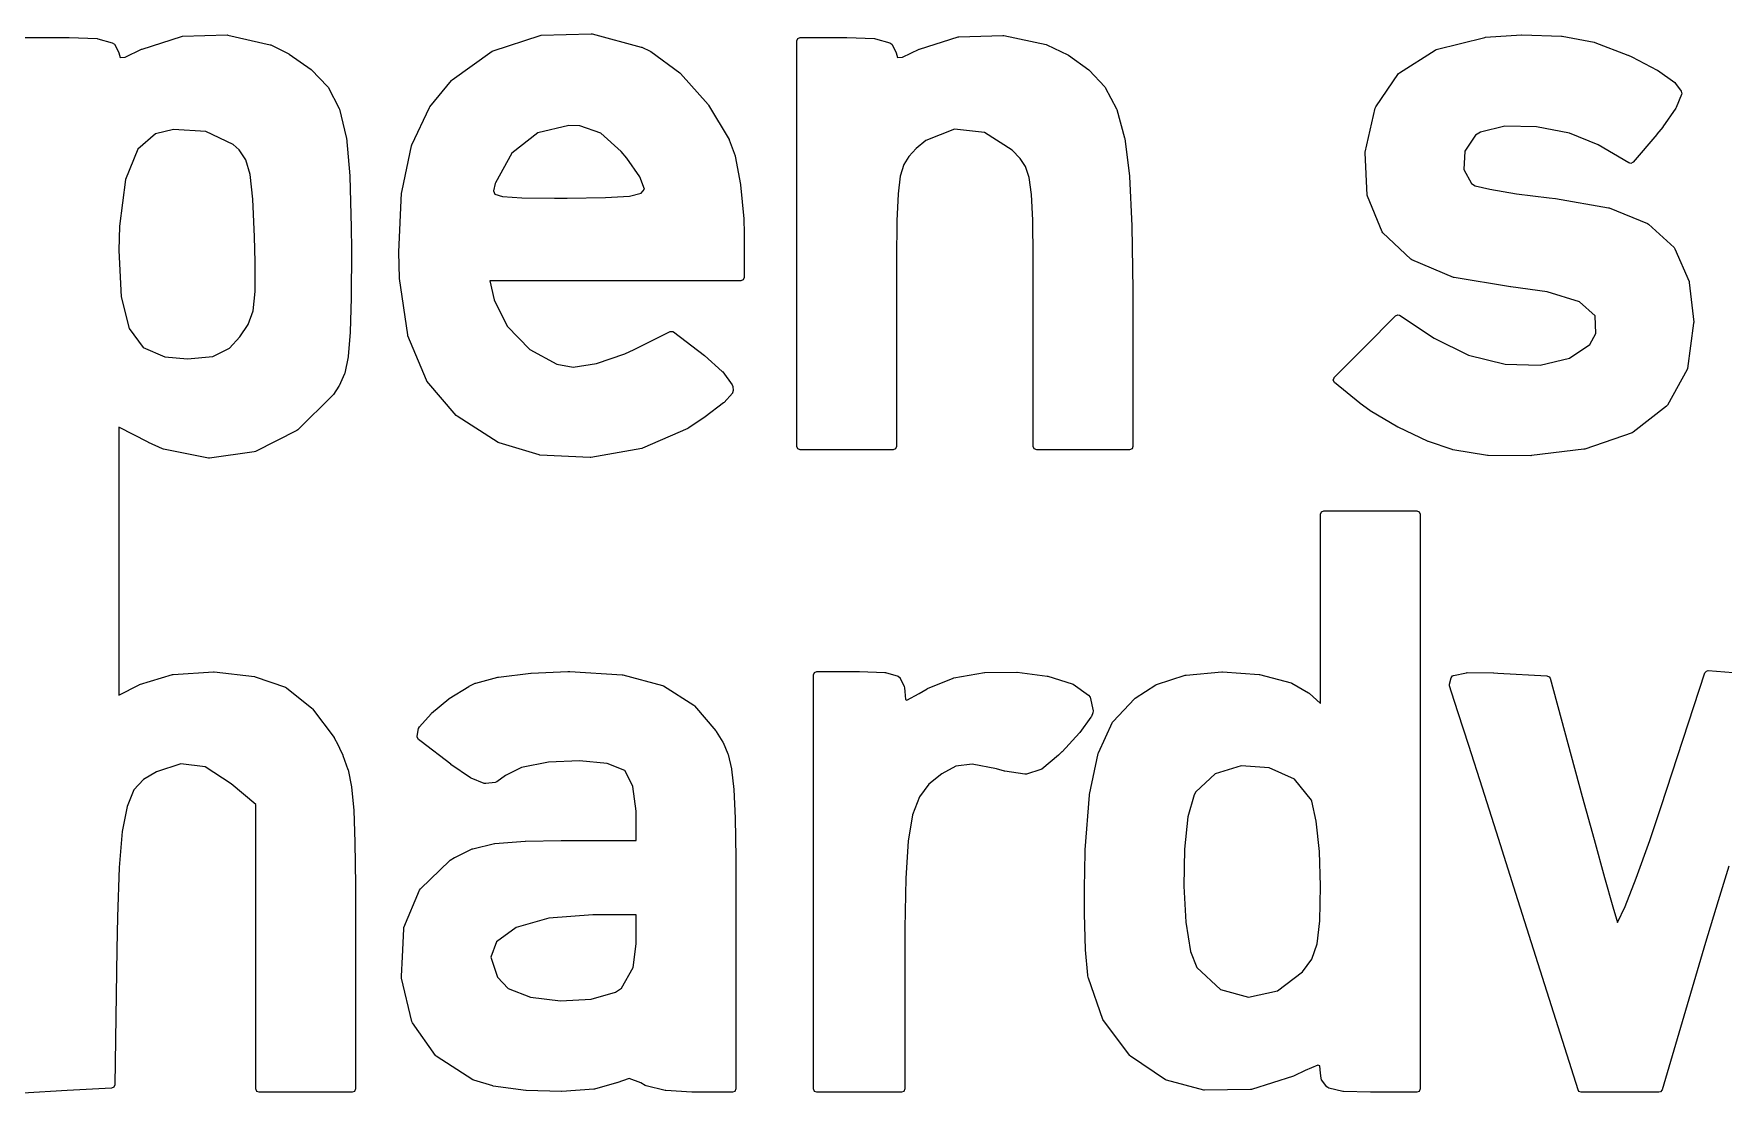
# Model space of a CAD drawing. Header units: inches. Extents: x 1.99 to 4.41, y -4.34 to -2.1.
# Drawn here: x 3.9988 to 4.0978, y -3.0435 to -2.9814 of the extents above; entities that cross this region are included whole.
import ezdxf

# ---------------------------------------------------------------- set-up
doc = ezdxf.new("R2010")
doc.units = ezdxf.units.IN
doc.header["$MEASUREMENT"] = 0
doc.layers.add('BLACK', color=250, linetype='CONTINUOUS')

msp = doc.modelspace()

# ---------------------------------------------------------------- linework, layer by layer
at = {"layer": 'BLACK', "linetype": 'CONTINUOUS'}
for p, q in [((3.998191, -2.981638), (4.000914, -2.981638)), ((4.000914, -2.981638), (4.000922, -2.981639)), ((4.000922, -2.981639), (4.002557, -2.981703)), ((4.002557, -2.981703), (4.002601, -2.98171)), ((4.002601, -2.98171), (4.003444, -2.981939)), ((4.003444, -2.981939), (4.003563, -2.982032)), ((4.003563, -2.982032), (4.003565, -2.982035)), ((4.003565, -2.982035), (4.00381, -2.982483)), ((4.005186, -2.98231), (4.007505, -2.981573)), ((4.007505, -2.981573), (4.007558, -2.981563)), ((4.007558, -2.981563), (4.010167, -2.981486)), ((4.010167, -2.981486), (4.010217, -2.981491)), ((4.010217, -2.981491), (4.012691, -2.982059)), ((4.012691, -2.982059), (4.012734, -2.982075)), ((4.012734, -2.982075), (4.013778, -2.982591)), ((4.025757, -2.982409), (4.028515, -2.98151)), ((4.028515, -2.98151), (4.028571, -2.9815)), ((4.028571, -2.9815), (4.031504, -2.981419)), ((4.031504, -2.981419), (4.03156, -2.981426)), ((4.03156, -2.981426), (4.034433, -2.982196)), ((4.043539, -2.981835), (4.043597, -2.981696)), ((4.043539, -3.005598), (4.043539, -2.981835)), ((4.043597, -2.981696), (4.043736, -2.981638)), ((4.043736, -2.981638), (4.046459, -2.981638)), ((4.046459, -2.981638), (4.046466, -2.981639)), ((4.046466, -2.981639), (4.048101, -2.981703)), ((4.048101, -2.981703), (4.048145, -2.98171)), ((4.048145, -2.98171), (4.048988, -2.981939)), ((4.048988, -2.981939), (4.049108, -2.982032)), ((4.049108, -2.982032), (4.04911, -2.982035)), ((4.04911, -2.982035), (4.049354, -2.982483)), ((4.050731, -2.98231), (4.052988, -2.981601)), ((4.052988, -2.981601), (4.053041, -2.981592)), ((4.053041, -2.981592), (4.055622, -2.981513)), ((4.055622, -2.981513), (4.05567, -2.981517)), ((4.05567, -2.981517), (4.058151, -2.982052)), ((4.058151, -2.982052), (4.058195, -2.982067)), ((4.058195, -2.982067), (4.059427, -2.982655)), ((4.080996, -2.982345), (4.083855, -2.981628)), ((4.083855, -2.981628), (4.08389, -2.981623)), ((4.08389, -2.981623), (4.086008, -2.981482)), ((4.086008, -2.981482), (4.086027, -2.981482)), ((4.086027, -2.981482), (4.088353, -2.981553)), ((4.088353, -2.981553), (4.088384, -2.981557)), ((4.088384, -2.981557), (4.090259, -2.981912)), ((4.090259, -2.981912), (4.090292, -2.981922)), ((4.090292, -2.981922), (4.092237, -2.982665)), ((4.00381, -2.982483), (4.003825, -2.982542)), ((4.003825, -2.982542), (4.003827, -2.982541)), ((4.003827, -2.982541), (4.003899, -2.982816)), ((4.003899, -2.982816), (4.004196, -2.982787)), ((4.004196, -2.982787), (4.00516, -2.98232)), ((4.00516, -2.98232), (4.005186, -2.98231)), ((4.013778, -2.982591), (4.013804, -2.982606)), ((4.013804, -2.982606), (4.015091, -2.983504)), ((4.023357, -2.984117), (4.025704, -2.982436)), ((4.025704, -2.982436), (4.025757, -2.982409)), ((4.034433, -2.982196), (4.034466, -2.982208)), ((4.034466, -2.982208), (4.034959, -2.982441)), ((4.034959, -2.982441), (4.034992, -2.98246)), ((4.034992, -2.98246), (4.036699, -2.983711)), ((4.049354, -2.982483), (4.049369, -2.982542)), ((4.049369, -2.982542), (4.049372, -2.982541)), ((4.049372, -2.982541), (4.049443, -2.982816)), ((4.049443, -2.982816), (4.049741, -2.982787)), ((4.049741, -2.982787), (4.050705, -2.98232)), ((4.050705, -2.98232), (4.050731, -2.98231)), ((4.059427, -2.982655), (4.059456, -2.982672)), ((4.059456, -2.982672), (4.060649, -2.983522)), ((4.078849, -2.983698), (4.080938, -2.98237)), ((4.080938, -2.98237), (4.080996, -2.982345)), ((4.092237, -2.982665), (4.092248, -2.98267)), ((4.092248, -2.98267), (4.092456, -2.982765)), ((4.092456, -2.982765), (4.092466, -2.98277)), ((4.092466, -2.98277), (4.093941, -2.983545)), ((4.015091, -2.983504), (4.01512, -2.983529)), ((4.01512, -2.983529), (4.016059, -2.984509)), ((4.036699, -2.983711), (4.03673, -2.983739)), ((4.03673, -2.983739), (4.038345, -2.985564)), ((4.060649, -2.983522), (4.060679, -2.983549)), ((4.060679, -2.983549), (4.061588, -2.984527)), ((4.077462, -2.985702), (4.078792, -2.983753)), ((4.078792, -2.983753), (4.078849, -2.983698)), ((4.093941, -2.983545), (4.093963, -2.983559)), ((4.093963, -2.983559), (4.094984, -2.984279)), ((4.016059, -2.984509), (4.016091, -2.984554)), ((4.016091, -2.984554), (4.016733, -2.985785)), ((4.022051, -2.985703), (4.02332, -2.984152)), ((4.02332, -2.984152), (4.023357, -2.984117)), ((4.061588, -2.984527), (4.061618, -2.984569)), ((4.061618, -2.984569), (4.06228, -2.985817)), ((4.094984, -2.984279), (4.095031, -2.984326)), ((4.095031, -2.984326), (4.095361, -2.984787)), ((4.095383, -2.984978), (4.095068, -2.985731)), ((4.095361, -2.984787), (4.095395, -2.984934)), ((4.095395, -2.984934), (4.095383, -2.984978)), ((4.016733, -2.985785), (4.01675, -2.98583)), ((4.01675, -2.98583), (4.01715, -2.98748)), ((4.020988, -2.987928), (4.022025, -2.985743)), ((4.022025, -2.985743), (4.022051, -2.985703)), ((4.038345, -2.985564), (4.038366, -2.985593)), ((4.038366, -2.985593), (4.039572, -2.987603)), ((4.06228, -2.985817), (4.062296, -2.985857)), ((4.062296, -2.985857), (4.062749, -2.987516)), ((4.076849, -2.988347), (4.077433, -2.985769)), ((4.077433, -2.985769), (4.077462, -2.985702)), ((4.095049, -2.985766), (4.094285, -2.986877)), ((4.095068, -2.985731), (4.095049, -2.985766)), ((4.007031, -2.987022), (4.005979, -2.987274)), ((4.008928, -2.987144), (4.007031, -2.987022)), ((4.03019, -2.986786), (4.028374, -2.987228)), ((4.030831, -2.986819), (4.03019, -2.986786)), ((4.03206, -2.987237), (4.030831, -2.986819)), ((4.052789, -2.987002), (4.051109, -2.98766)), ((4.054537, -2.987193), (4.052789, -2.987002)), ((4.085015, -2.986837), (4.0836, -2.987179)), ((4.086872, -2.986861), (4.085015, -2.986837)), ((4.088815, -2.987232), (4.086872, -2.986861)), ((4.094275, -2.98689), (4.093936, -2.987305)), ((4.094285, -2.986877), (4.094275, -2.98689)), ((4.005979, -2.987274), (4.004936, -2.988168)), ((4.010526, -2.987897), (4.008928, -2.987144)), ((4.010884, -2.98822), (4.010526, -2.987897)), ((4.01715, -2.98748), (4.017155, -2.987508)), ((4.017155, -2.987508), (4.017366, -2.989747)), ((4.020418, -2.990601), (4.020973, -2.987972)), ((4.020973, -2.987972), (4.020988, -2.987928)), ((4.028374, -2.987228), (4.026857, -2.98841)), ((4.033261, -2.988317), (4.03206, -2.987237)), ((4.039572, -2.987603), (4.039587, -2.987636)), ((4.039587, -2.987636), (4.03993, -2.98856)), ((4.051109, -2.98766), (4.050532, -2.988144)), ((4.056166, -2.988244), (4.054537, -2.987193)), ((4.062749, -2.987516), (4.062754, -2.987543)), ((4.062754, -2.987543), (4.063034, -2.989753)), ((4.08331, -2.987362), (4.08269, -2.9883)), ((4.0836, -2.987179), (4.08331, -2.987362)), ((4.090498, -2.987927), (4.088815, -2.987232)), ((4.092287, -2.988982), (4.090498, -2.987927)), ((4.093933, -2.987308), (4.092536, -2.988941)), ((4.093936, -2.987305), (4.093933, -2.987308)), ((4.004936, -2.988168), (4.004223, -2.98996)), ((4.011273, -2.988794), (4.010884, -2.98822)), ((4.01152, -2.989669), (4.011273, -2.988794)), ((4.026857, -2.98841), (4.025884, -2.990147)), ((4.03358, -2.988694), (4.033261, -2.988317)), ((4.034339, -2.989794), (4.03358, -2.988694)), ((4.03993, -2.98856), (4.039939, -2.988592)), ((4.039939, -2.988592), (4.040252, -2.990243)), ((4.050105, -2.988602), (4.049807, -2.98908)), ((4.050532, -2.988144), (4.050105, -2.988602)), ((4.056621, -2.988721), (4.056166, -2.988244)), ((4.056943, -2.989198), (4.056621, -2.988721)), ((4.076845, -2.9884), (4.076849, -2.988347)), ((4.076963, -2.990868), (4.076845, -2.9884)), ((4.08269, -2.9883), (4.082616, -2.989363)), ((4.092402, -2.989009), (4.092287, -2.988982)), ((4.092536, -2.988941), (4.092402, -2.989009)), ((4.004223, -2.98996), (4.003869, -2.992678)), ((4.011672, -2.991101), (4.01152, -2.989669)), ((4.017366, -2.989747), (4.017367, -2.989761)), ((4.017367, -2.989761), (4.017443, -2.992758)), ((4.034623, -2.990529), (4.034339, -2.989794)), ((4.049604, -2.98975), (4.049475, -2.990796)), ((4.049807, -2.98908), (4.049604, -2.98975)), ((4.057161, -2.989837), (4.056943, -2.989198)), ((4.057298, -2.990825), (4.057161, -2.989837)), ((4.063034, -2.989753), (4.063036, -2.989768)), ((4.063036, -2.989768), (4.063181, -2.992672)), ((4.082616, -2.989363), (4.083065, -2.990181)), ((4.02022, -2.9942), (4.020393, -2.990733)), ((4.020393, -2.990733), (4.020397, -2.990702)), ((4.020397, -2.990702), (4.020418, -2.990601)), ((4.020418, -2.990601), (4.020418, -2.990601)), ((4.025874, -2.990178), (4.025774, -2.990624)), ((4.025774, -2.990624), (4.02585, -2.990807)), ((4.02585, -2.990807), (4.026302, -2.990951)), ((4.025884, -2.990147), (4.025874, -2.990178)), ((4.026302, -2.990951), (4.02743, -2.991026)), ((4.030086, -2.991044), (4.032336, -2.991017)), ((4.032336, -2.991017), (4.033743, -2.990921)), ((4.033743, -2.990921), (4.034435, -2.990747)), ((4.034435, -2.990747), (4.034623, -2.990529)), ((4.040252, -2.990243), (4.040255, -2.990261)), ((4.040255, -2.990261), (4.040441, -2.992256)), ((4.049475, -2.990796), (4.049407, -2.992373)), ((4.05737, -2.992326), (4.057298, -2.990825)), ((4.076977, -2.990934), (4.076963, -2.990868)), ((4.07783, -2.993016), (4.076977, -2.990934)), ((4.083065, -2.990181), (4.083292, -2.990316)), ((4.083292, -2.990316), (4.084147, -2.990528)), ((4.084147, -2.990528), (4.085703, -2.990785)), ((4.085703, -2.990785), (4.087626, -2.991032)), ((4.011776, -2.99331), (4.011672, -2.991101)), ((4.02743, -2.991026), (4.029349, -2.991044)), ((4.029349, -2.991044), (4.029349, -2.991044)), ((4.029349, -2.991044), (4.030086, -2.991044)), ((4.087626, -2.991032), (4.087983, -2.991071)), ((4.087983, -2.991071), (4.087995, -2.991073)), ((4.087995, -2.991073), (4.091096, -2.991609)), ((4.091096, -2.991609), (4.091137, -2.991621)), ((4.091137, -2.991621), (4.093386, -2.992532)), ((4.003869, -2.992678), (4.003834, -2.994117)), ((4.017443, -2.992758), (4.017443, -2.992762)), ((4.017443, -2.992762), (4.017448, -2.994051)), ((4.040441, -2.992256), (4.040442, -2.992269)), ((4.040442, -2.992269), (4.040465, -2.993092)), ((4.049407, -2.992373), (4.049382, -2.994643)), ((4.057397, -2.994498), (4.05737, -2.992326)), ((4.063181, -2.992672), (4.063181, -2.992679)), ((4.063181, -2.992679), (4.063228, -2.996417)), ((4.093386, -2.992532), (4.093446, -2.992569)), ((4.093446, -2.992569), (4.094937, -2.99394)), ((4.011821, -2.994776), (4.011776, -2.99331)), ((4.040465, -2.993092), (4.040465, -2.993097)), ((4.040465, -2.993097), (4.040467, -2.995696)), ((4.077877, -2.993084), (4.07783, -2.993016)), ((4.079512, -2.994623), (4.077877, -2.993084)), ((4.094937, -2.99394), (4.094985, -2.994006)), ((4.003834, -2.994117), (4.003971, -2.996832)), ((4.011816, -2.996518), (4.011821, -2.994776)), ((4.017448, -2.994053), (4.017435, -2.996877)), ((4.017448, -2.994051), (4.017448, -2.994053)), ((4.02022, -2.994216), (4.02022, -2.9942)), ((4.020263, -2.995729), (4.02022, -2.994216)), ((4.049382, -2.994643), (4.049378, -2.997407)), ((4.0574, -2.997497), (4.057397, -2.994498)), ((4.079571, -2.994662), (4.079512, -2.994623)), ((4.082021, -2.995688), (4.079571, -2.994662)), ((4.094985, -2.994006), (4.095814, -2.99592)), ((4.020265, -2.995752), (4.020263, -2.995729)), ((4.020753, -2.999059), (4.020265, -2.995752)), ((4.040271, -2.995893), (4.02556, -2.995893)), ((4.02556, -2.995893), (4.025817, -2.996992)), ((4.04041, -2.995836), (4.040271, -2.995893)), ((4.040467, -2.995696), (4.04041, -2.995836)), ((4.082065, -2.995701), (4.082021, -2.995688)), ((4.085363, -2.996245), (4.082065, -2.995701)), ((4.095814, -2.99592), (4.095829, -2.995977)), ((4.003971, -2.996832), (4.004425, -2.998677)), ((4.011686, -2.997655), (4.011816, -2.996518)), ((4.017435, -2.996881), (4.017381, -2.9989)), ((4.017435, -2.996877), (4.017435, -2.996881)), ((4.063228, -2.996417), (4.063228, -2.996419)), ((4.063228, -2.996419), (4.063229, -2.99681)), ((4.063229, -2.99681), (4.063229, -2.99681)), ((4.063229, -2.99681), (4.06324, -3.005597)), ((4.085369, -2.996246), (4.085363, -2.996245)), ((4.087495, -2.996529), (4.085369, -2.996246)), ((4.089395, -2.997128), (4.087495, -2.996529)), ((4.095829, -2.995977), (4.096087, -2.998314)), ((4.0114, -2.998447), (4.011686, -2.997655)), ((4.025817, -2.996992), (4.026576, -2.998553)), ((4.049378, -2.997407), (4.049378, -3.005598)), ((4.0574, -3.005598), (4.0574, -2.997497)), ((4.076823, -2.999745), (4.078614, -2.997933)), ((4.078614, -2.997933), (4.078753, -2.997875)), ((4.078753, -2.997875), (4.078862, -2.997907)), ((4.078862, -2.997907), (4.080889, -2.999248)), ((4.090311, -2.99794), (4.089395, -2.997128)), ((4.090365, -2.998969), (4.090311, -2.99794)), ((4.004425, -2.998677), (4.005244, -2.999786)), ((4.010916, -2.999165), (4.0114, -2.998447)), ((4.01738, -2.998911), (4.017263, -3.000308)), ((4.017381, -2.9989), (4.01738, -2.998911)), ((4.026576, -2.998553), (4.027902, -2.999901)), ((4.034017, -2.999911), (4.036123, -2.99886)), ((4.036123, -2.99886), (4.036273, -2.998849)), ((4.036273, -2.998849), (4.03633, -2.998879)), ((4.03633, -2.998879), (4.03813, -3.000252)), ((4.096086, -2.998362), (4.09573, -3.001018)), ((4.096087, -2.998314), (4.096086, -2.998362)), ((4.005244, -2.999786), (4.006523, -3.000337)), ((4.009341, -3.00032), (4.010305, -2.999826)), ((4.010305, -2.999826), (4.010916, -2.999165)), ((4.020766, -2.999105), (4.020753, -2.999059)), ((4.021841, -3.001713), (4.020766, -2.999105)), ((4.027902, -2.999901), (4.029476, -3.000768)), ((4.03346, -3.000166), (4.034017, -2.999911)), ((4.075032, -3.001558), (4.076823, -2.999745)), ((4.080889, -2.999248), (4.0829, -3.000245)), ((4.088819, -3.000424), (4.090009, -2.999608)), ((4.090009, -2.999608), (4.090365, -2.998969)), ((4.006523, -3.000337), (4.007845, -3.000449)), ((4.007845, -3.000449), (4.009341, -3.00032)), ((4.01726, -3.000332), (4.017057, -3.001291)), ((4.017263, -3.000308), (4.01726, -3.000332)), ((4.029476, -3.000768), (4.030449, -3.000942)), ((4.030449, -3.000942), (4.031806, -3.000724)), ((4.031806, -3.000724), (4.03346, -3.000166)), ((4.03813, -3.000252), (4.038142, -3.000262)), ((4.038142, -3.000262), (4.03918, -3.00119)), ((4.0829, -3.000245), (4.08504, -3.000764)), ((4.08504, -3.000764), (4.087091, -3.000819)), ((4.087091, -3.000819), (4.088819, -3.000424)), ((4.017044, -3.00133), (4.016734, -3.002035)), ((4.017057, -3.001291), (4.017044, -3.00133)), ((4.021874, -3.001765), (4.021841, -3.001713)), ((4.023593, -3.003781), (4.021874, -3.001765)), ((4.03918, -3.00119), (4.039209, -3.001222)), ((4.039209, -3.001222), (4.039761, -3.001988)), ((4.074976, -3.001716), (4.075019, -3.001572)), ((4.075047, -3.001849), (4.074976, -3.001716)), ((4.075019, -3.001572), (4.075032, -3.001558)), ((4.076532, -3.003061), (4.075047, -3.001849)), ((4.095707, -3.001088), (4.094549, -3.003174)), ((4.09573, -3.001018), (4.095707, -3.001088)), ((4.016369, -3.002577), (4.014304, -3.004624)), ((4.016393, -3.002547), (4.016369, -3.002577)), ((4.016717, -3.002066), (4.016393, -3.002547)), ((4.016734, -3.002035), (4.016717, -3.002066)), ((4.039775, -3.00246), (4.039282, -3.003005)), ((4.039761, -3.001988), (4.039797, -3.002079)), ((4.039785, -3.002449), (4.039775, -3.00246)), ((4.039825, -3.002304), (4.039785, -3.002449)), ((4.039797, -3.002079), (4.039825, -3.002304)), ((4.023637, -3.003819), (4.023593, -3.003781)), ((4.026056, -3.00535), (4.023637, -3.003819)), ((4.038162, -3.003866), (4.03718, -3.004512)), ((4.038174, -3.003858), (4.038162, -3.003866)), ((4.039255, -3.003029), (4.038174, -3.003858)), ((4.039282, -3.003005), (4.039255, -3.003029)), ((4.076541, -3.003068), (4.076532, -3.003061)), ((4.077118, -3.003489), (4.076541, -3.003068)), ((4.077134, -3.003499), (4.077118, -3.003489)), ((4.078759, -3.004456), (4.077134, -3.003499)), ((4.094497, -3.003234), (4.092533, -3.004753)), ((4.094549, -3.003174), (4.094497, -3.003234)), ((4.005547, -3.005346), (4.003834, -3.004453)), ((4.003834, -3.004453), (4.003834, -3.020151)), ((4.014255, -3.00466), (4.011824, -3.005891)), ((4.014304, -3.004624), (4.014255, -3.00466)), ((4.037151, -3.004528), (4.034502, -3.005689)), ((4.03718, -3.004512), (4.037151, -3.004528)), ((4.078775, -3.004465), (4.078759, -3.004456)), ((4.080533, -3.005289), (4.078775, -3.004465)), ((4.092477, -3.004784), (4.089702, -3.00574)), ((4.092533, -3.004753), (4.092477, -3.004784)), ((4.005557, -3.005351), (4.005547, -3.005346)), ((4.006393, -3.00573), (4.005557, -3.005351)), ((4.006435, -3.005743), (4.006393, -3.00573)), ((4.009074, -3.006279), (4.006435, -3.005743)), ((4.026104, -3.005372), (4.026056, -3.00535)), ((4.028451, -3.006086), (4.026104, -3.005372)), ((4.034457, -3.005703), (4.031487, -3.006229)), ((4.034502, -3.005689), (4.034457, -3.005703)), ((4.043597, -3.005737), (4.043539, -3.005598)), ((4.043736, -3.005794), (4.043597, -3.005737)), ((4.049181, -3.005794), (4.043736, -3.005794)), ((4.049321, -3.005737), (4.049181, -3.005794)), ((4.049378, -3.005598), (4.049321, -3.005737)), ((4.057458, -3.005737), (4.0574, -3.005598)), ((4.057597, -3.005794), (4.057458, -3.005737)), ((4.063043, -3.005794), (4.057597, -3.005794)), ((4.063182, -3.005737), (4.063043, -3.005794)), ((4.06324, -3.005597), (4.063182, -3.005737)), ((4.080554, -3.005298), (4.080533, -3.005289)), ((4.081945, -3.005771), (4.080554, -3.005298)), ((4.081976, -3.005779), (4.081945, -3.005771)), ((4.084013, -3.006121), (4.081976, -3.005779)), ((4.089662, -3.00575), (4.086582, -3.006127)), ((4.089702, -3.00574), (4.089662, -3.00575)), ((4.00914, -3.006281), (4.009074, -3.006279)), ((4.011763, -3.005911), (4.00914, -3.006281)), ((4.011824, -3.005891), (4.011763, -3.005911)), ((4.028499, -3.006095), (4.028451, -3.006086)), ((4.031443, -3.006231), (4.028499, -3.006095)), ((4.031487, -3.006229), (4.031443, -3.006231)), ((4.084046, -3.006124), (4.084013, -3.006121)), ((4.086557, -3.006129), (4.084046, -3.006124)), ((4.086582, -3.006127), (4.086557, -3.006129)), ((4.074232, -3.009558), (4.07429, -3.009419)), ((4.074232, -3.020654), (4.074232, -3.009558)), ((4.07429, -3.009419), (4.074429, -3.009361)), ((4.074429, -3.009361), (4.079874, -3.009361)), ((4.079874, -3.009361), (4.080014, -3.009419)), ((4.080014, -3.009419), (4.080071, -3.009558)), ((4.080071, -3.009558), (4.080071, -3.043221)), ((4.096832, -3.018742), (4.096936, -3.018721)), ((4.096936, -3.018721), (4.098894, -3.018868)), ((4.003834, -3.020151), (4.005007, -3.019544)), ((4.005007, -3.019544), (4.00504, -3.019531)), ((4.00504, -3.019531), (4.006965, -3.018946)), ((4.006965, -3.018946), (4.007009, -3.018938)), ((4.007009, -3.018938), (4.009375, -3.018789)), ((4.009375, -3.018789), (4.00941, -3.01879)), ((4.00941, -3.01879), (4.011772, -3.019066)), ((4.011772, -3.019066), (4.011814, -3.019076)), ((4.011814, -3.019076), (4.013598, -3.019696)), ((4.013598, -3.019696), (4.013656, -3.019729)), ((4.023185, -3.020355), (4.024322, -3.01964)), ((4.024322, -3.01964), (4.024343, -3.019629)), ((4.024343, -3.019629), (4.0247, -3.01946)), ((4.0247, -3.01946), (4.024735, -3.019448)), ((4.024735, -3.019448), (4.026038, -3.019111)), ((4.026038, -3.019111), (4.026063, -3.019106)), ((4.026063, -3.019106), (4.027972, -3.018866)), ((4.027972, -3.018866), (4.027988, -3.018865)), ((4.027988, -3.018865), (4.030121, -3.018768)), ((4.030121, -3.018768), (4.03013, -3.018768)), ((4.03013, -3.018768), (4.030229, -3.018768)), ((4.030229, -3.018768), (4.030242, -3.018768)), ((4.030242, -3.018768), (4.033311, -3.018959)), ((4.033311, -3.018959), (4.03335, -3.018966)), ((4.03335, -3.018966), (4.035679, -3.019587)), ((4.035679, -3.019587), (4.035733, -3.019611)), ((4.035733, -3.019611), (4.037506, -3.020737)), ((4.044529, -3.018964), (4.044587, -3.018825)), ((4.044529, -3.043221), (4.044529, -3.018964)), ((4.044587, -3.018825), (4.044726, -3.018767)), ((4.044726, -3.018767), (4.047201, -3.018767)), ((4.047201, -3.018767), (4.047208, -3.018767)), ((4.047208, -3.018767), (4.048694, -3.01882)), ((4.048694, -3.01882), (4.048743, -3.018828)), ((4.048743, -3.018828), (4.049484, -3.01905)), ((4.049484, -3.01905), (4.049601, -3.019145)), ((4.049601, -3.019145), (4.049604, -3.019152)), ((4.049604, -3.019152), (4.049843, -3.01964)), ((4.049843, -3.01964), (4.049863, -3.019718)), ((4.049863, -3.019718), (4.049873, -3.019935)), ((4.05121, -3.019767), (4.052705, -3.019151)), ((4.052705, -3.019151), (4.052746, -3.019139)), ((4.052746, -3.019139), (4.054531, -3.018835)), ((4.054531, -3.018835), (4.054562, -3.018832)), ((4.054562, -3.018832), (4.056433, -3.018809)), ((4.056433, -3.018809), (4.056461, -3.01881)), ((4.056461, -3.01881), (4.058214, -3.019038)), ((4.058214, -3.019038), (4.058248, -3.019045)), ((4.058248, -3.019045), (4.059681, -3.019493)), ((4.059681, -3.019493), (4.059735, -3.019519)), ((4.059735, -3.019519), (4.060643, -3.020157)), ((4.063363, -3.020338), (4.06457, -3.019559)), ((4.06457, -3.019559), (4.064616, -3.019538)), ((4.064616, -3.019538), (4.066303, -3.018991)), ((4.066303, -3.018991), (4.066346, -3.018982)), ((4.066346, -3.018982), (4.068445, -3.018794)), ((4.068445, -3.018794), (4.068476, -3.018794)), ((4.068476, -3.018794), (4.070625, -3.018947)), ((4.070625, -3.018947), (4.07066, -3.018953)), ((4.07066, -3.018953), (4.072498, -3.019427)), ((4.072498, -3.019427), (4.072548, -3.019447)), ((4.072548, -3.019447), (4.07352, -3.020015)), ((4.08178, -3.019506), (4.081875, -3.019143)), ((4.081784, -3.019619), (4.08178, -3.019506)), ((4.081903, -3.019972), (4.081784, -3.019619)), ((4.081875, -3.019143), (4.081966, -3.019023)), ((4.081966, -3.019023), (4.082025, -3.019)), ((4.082025, -3.019), (4.08277, -3.018841)), ((4.08277, -3.018841), (4.082813, -3.018836)), ((4.082813, -3.018836), (4.084365, -3.018852)), ((4.084365, -3.018852), (4.084373, -3.018852)), ((4.084373, -3.018852), (4.084616, -3.018864)), ((4.084616, -3.018864), (4.084616, -3.018865)), ((4.084616, -3.018865), (4.087494, -3.019015)), ((4.087494, -3.019015), (4.08763, -3.01908)), ((4.08763, -3.01908), (4.087674, -3.01916)), ((4.087674, -3.01916), (4.089558, -3.02609)), ((4.094184, -3.026675), (4.096734, -3.018856)), ((4.096734, -3.018856), (4.096832, -3.018742)), ((4.013656, -3.019729), (4.015136, -3.020911)), ((4.022136, -3.021219), (4.023165, -3.02037)), ((4.023165, -3.02037), (4.023185, -3.020355)), ((4.049873, -3.019935), (4.049906, -3.020414)), ((4.049906, -3.020414), (4.049996, -3.020444)), ((4.049996, -3.020444), (4.050714, -3.020065)), ((4.050714, -3.020065), (4.051183, -3.01978)), ((4.051183, -3.01978), (4.05121, -3.019767)), ((4.060643, -3.020157), (4.060722, -3.020275)), ((4.060722, -3.020275), (4.060901, -3.021073)), ((4.062082, -3.021694), (4.063326, -3.020368)), ((4.063326, -3.020368), (4.063363, -3.020338)), ((4.07352, -3.020015), (4.073552, -3.020039)), ((4.073552, -3.020039), (4.074232, -3.020654)), ((4.082298, -3.021188), (4.081903, -3.019972)), ((4.081903, -3.019972), (4.081903, -3.019972)), ((4.015136, -3.020911), (4.01517, -3.020947)), ((4.01517, -3.020947), (4.016435, -3.022639)), ((4.021437, -3.022005), (4.022114, -3.02124)), ((4.022114, -3.02124), (4.022136, -3.021219)), ((4.037506, -3.020737), (4.037551, -3.020776)), ((4.037551, -3.020776), (4.038802, -3.022251)), ((4.060777, -3.021449), (4.060119, -3.022346)), ((4.0608, -3.021408), (4.060777, -3.021449)), ((4.06089, -3.021192), (4.0608, -3.021408)), ((4.060901, -3.021073), (4.06089, -3.021192)), ((4.062047, -3.021745), (4.062082, -3.021694)), ((4.082916, -3.023113), (4.082298, -3.021188)), ((4.016435, -3.022639), (4.01645, -3.022662)), ((4.01645, -3.022662), (4.016545, -3.022836)), ((4.021308, -3.022618), (4.021309, -3.022561)), ((4.021381, -3.02275), (4.021308, -3.022618)), ((4.021309, -3.022561), (4.02139, -3.022101)), ((4.02139, -3.022101), (4.021437, -3.022005)), ((4.038802, -3.022251), (4.038819, -3.022275)), ((4.038819, -3.022275), (4.039208, -3.022905)), ((4.060104, -3.022363), (4.059083, -3.023466)), ((4.060119, -3.022346), (4.060104, -3.022363)), ((4.06121, -3.023528), (4.062047, -3.021745)), ((4.016545, -3.022836), (4.016549, -3.022844)), ((4.016549, -3.022844), (4.01695, -3.023662)), ((4.01695, -3.023662), (4.016958, -3.023683)), ((4.02154, -3.022874), (4.021381, -3.02275)), ((4.021541, -3.022875), (4.02154, -3.022874)), ((4.023267, -3.024201), (4.021541, -3.022875)), ((4.039208, -3.022905), (4.039221, -3.02293)), ((4.039221, -3.02293), (4.039508, -3.023589)), ((4.039508, -3.023589), (4.039519, -3.023622)), ((4.039519, -3.023622), (4.03972, -3.024466)), ((4.058881, -3.023661), (4.057907, -3.024481)), ((4.05889, -3.023653), (4.058881, -3.023661)), ((4.059075, -3.023474), (4.05889, -3.023653)), ((4.059083, -3.023466), (4.059075, -3.023474)), ((4.060693, -3.025983), (4.061196, -3.023571)), ((4.061196, -3.023571), (4.06121, -3.023528)), ((4.083713, -3.02561), (4.082916, -3.023113)), ((4.082916, -3.023113), (4.082916, -3.023113)), ((4.006023, -3.024645), (4.005265, -3.025088)), ((4.007467, -3.024185), (4.006023, -3.024645)), ((4.008878, -3.024361), (4.007467, -3.024185)), ((4.010412, -3.025355), (4.008878, -3.024361)), ((4.016958, -3.023683), (4.017251, -3.024508)), ((4.017251, -3.024508), (4.017259, -3.024535)), ((4.017259, -3.024535), (4.01746, -3.025534)), ((4.023276, -3.024208), (4.023267, -3.024201)), ((4.02443, -3.02499), (4.023276, -3.024208)), ((4.02741, -3.024391), (4.026483, -3.024852)), ((4.028997, -3.024078), (4.02741, -3.024391)), ((4.030809, -3.023997), (4.028997, -3.024078)), ((4.032432, -3.024162), (4.030809, -3.023997)), ((4.033476, -3.024575), (4.032432, -3.024162)), ((4.03348, -3.024579), (4.033476, -3.024575)), ((4.033945, -3.025514), (4.03348, -3.024579)), ((4.03972, -3.024466), (4.039724, -3.02449)), ((4.039724, -3.02449), (4.039854, -3.025672)), ((4.052862, -3.024316), (4.05204, -3.024759)), ((4.053824, -3.024192), (4.052862, -3.024316)), ((4.05525, -3.02448), (4.053824, -3.024192)), ((4.055716, -3.024601), (4.05525, -3.02448)), ((4.055735, -3.024605), (4.055716, -3.024601)), ((4.05691, -3.02479), (4.055735, -3.024605)), ((4.057839, -3.024519), (4.056999, -3.024784)), ((4.057907, -3.024481), (4.057839, -3.024519)), ((4.069577, -3.024305), (4.068052, -3.024769)), ((4.071227, -3.024414), (4.069577, -3.024305)), ((4.072692, -3.025082), (4.071227, -3.024414)), ((4.005265, -3.025088), (4.00471, -3.025709)), ((4.011856, -3.026569), (4.010412, -3.025355)), ((4.01746, -3.025534), (4.017463, -3.025554)), ((4.017463, -3.025554), (4.01759, -3.026896)), ((4.024465, -3.025009), (4.02443, -3.02499)), ((4.025228, -3.025324), (4.024465, -3.025009)), ((4.025329, -3.025337), (4.025228, -3.025324)), ((4.025882, -3.025264), (4.025329, -3.025337)), ((4.025973, -3.025227), (4.025882, -3.025264)), ((4.026483, -3.024852), (4.025973, -3.025227)), ((4.034133, -3.026958), (4.033945, -3.025514)), ((4.051277, -3.02536), (4.050723, -3.026106)), ((4.05204, -3.024759), (4.051277, -3.02536)), ((4.056999, -3.024784), (4.05691, -3.02479)), ((4.068052, -3.024769), (4.066925, -3.025816)), ((4.073699, -3.026301), (4.072692, -3.025082)), ((4.084645, -3.028542), (4.083713, -3.02561)), ((4.083713, -3.02561), (4.083713, -3.02561)), ((4.00471, -3.025709), (4.004306, -3.026671)), ((4.011856, -3.043221), (4.011856, -3.026569)), ((4.039854, -3.025672), (4.039855, -3.025685)), ((4.039855, -3.025685), (4.039929, -3.02736)), ((4.050723, -3.026106), (4.050332, -3.027165)), ((4.060447, -3.02922), (4.060689, -3.026008)), ((4.060689, -3.026008), (4.060693, -3.025983)), ((4.066828, -3.025988), (4.066455, -3.027283)), ((4.066925, -3.025816), (4.066828, -3.025988)), ((4.073724, -3.026365), (4.073699, -3.026301)), ((4.07398, -3.027536), (4.073724, -3.026365)), ((4.089558, -3.02609), (4.090251, -3.028617)), ((4.004306, -3.026671), (4.004027, -3.028137)), ((4.01759, -3.026896), (4.017591, -3.026907)), ((4.017591, -3.026907), (4.017661, -3.028758)), ((4.034133, -3.028668), (4.034133, -3.026958)), ((4.039929, -3.02736), (4.039929, -3.027365)), ((4.039929, -3.027365), (4.039963, -3.029687)), ((4.050332, -3.027165), (4.050076, -3.028703)), ((4.066455, -3.027283), (4.066249, -3.029175)), ((4.074163, -3.02931), (4.07398, -3.027536)), ((4.093515, -3.02867), (4.094184, -3.026675)), ((4.004027, -3.028137), (4.00385, -3.030244)), ((4.085668, -3.031771), (4.084645, -3.028542)), ((4.090251, -3.028617), (4.09087, -3.030838)), ((4.017661, -3.028758), (4.017661, -3.028763)), ((4.017661, -3.028763), (4.01769, -3.031292)), ((4.023501, -3.029658), (4.024525, -3.029165)), ((4.024525, -3.029165), (4.024565, -3.029151)), ((4.024565, -3.029151), (4.025831, -3.028853)), ((4.025831, -3.028853), (4.025861, -3.028849)), ((4.025861, -3.028849), (4.027631, -3.028704)), ((4.027631, -3.028704), (4.027644, -3.028703)), ((4.027644, -3.028703), (4.029748, -3.02867)), ((4.029748, -3.02867), (4.029751, -3.02867)), ((4.029751, -3.02867), (4.034133, -3.028668)), ((4.050076, -3.028703), (4.049935, -3.030867)), ((4.060411, -3.030528), (4.060446, -3.029229)), ((4.060446, -3.029229), (4.060447, -3.02922)), ((4.066249, -3.029175), (4.06621, -3.031341)), ((4.074232, -3.031337), (4.074163, -3.02931)), ((4.092725, -3.030875), (4.093515, -3.02867)), ((4.00385, -3.030244), (4.003746, -3.033134)), ((4.021489, -3.031506), (4.023212, -3.029844)), ((4.023212, -3.029844), (4.023243, -3.02982)), ((4.023243, -3.02982), (4.023481, -3.029669)), ((4.023481, -3.029669), (4.023501, -3.029658)), ((4.039963, -3.029687), (4.039963, -3.029689)), ((4.039963, -3.029689), (4.039972, -3.032812)), ((4.060408, -3.031344), (4.060411, -3.030532)), ((4.060411, -3.030532), (4.060411, -3.030528)), ((4.098145, -3.03017), (4.09752, -3.032199)), ((4.01769, -3.031292), (4.01769, -3.031294)), ((4.01769, -3.031294), (4.017695, -3.03414)), ((4.020527, -3.033769), (4.021444, -3.031572)), ((4.021444, -3.031572), (4.021489, -3.031506)), ((4.049935, -3.030867), (4.049879, -3.033805)), ((4.060403, -3.032945), (4.060408, -3.031344)), ((4.06621, -3.031341), (4.066334, -3.033451)), ((4.074193, -3.033382), (4.074232, -3.031337)), ((4.09087, -3.030838), (4.09136, -3.03256)), ((4.092067, -3.032541), (4.092725, -3.030875)), ((4.089311, -3.043281), (4.085668, -3.031771)), ((4.085668, -3.031771), (4.085668, -3.031771)), ((4.09136, -3.03256), (4.09163, -3.033463)), ((4.09163, -3.033463), (4.092067, -3.032541)), ((4.09752, -3.032199), (4.096788, -3.034634)), ((4.003746, -3.033134), (4.00371, -3.035057)), ((4.029025, -3.03322), (4.027105, -3.033773)), ((4.031599, -3.033022), (4.029025, -3.03322)), ((4.034133, -3.033022), (4.031599, -3.033022)), ((4.034133, -3.034716), (4.034133, -3.033022)), ((4.039972, -3.032812), (4.039972, -3.032813)), ((4.039972, -3.032813), (4.039972, -3.033641)), ((4.060403, -3.032951), (4.060403, -3.032945)), ((4.060466, -3.035068), (4.060403, -3.032951)), ((4.066334, -3.033451), (4.066614, -3.035174)), ((4.074039, -3.034721), (4.074193, -3.033382)), ((4.017695, -3.03414), (4.017695, -3.043221)), ((4.020435, -3.035485), (4.020513, -3.033835)), ((4.020513, -3.033835), (4.020527, -3.033769)), ((4.027105, -3.033773), (4.025954, -3.034602)), ((4.039972, -3.033641), (4.039972, -3.043221)), ((4.049879, -3.033805), (4.049873, -3.035581)), ((4.00371, -3.035057), (4.003586, -3.042977)), ((4.020382, -3.036614), (4.020435, -3.035486)), ((4.020435, -3.035486), (4.020435, -3.035485)), ((4.025954, -3.034602), (4.025627, -3.035498)), ((4.025627, -3.035498), (4.026011, -3.036675)), ((4.033956, -3.036114), (4.034133, -3.034716)), ((4.060467, -3.035079), (4.060466, -3.035068)), ((4.060593, -3.036553), (4.060467, -3.035079)), ((4.066614, -3.035174), (4.066976, -3.036102)), ((4.073718, -3.035611), (4.074039, -3.034721)), ((4.096788, -3.034634), (4.096391, -3.035975)), ((4.096788, -3.034634), (4.096788, -3.034634)), ((4.033276, -3.037314), (4.033956, -3.036114)), ((4.049873, -3.035581), (4.049873, -3.043221)), ((4.066976, -3.036102), (4.068367, -3.037393)), ((4.071703, -3.037479), (4.073173, -3.036353)), ((4.073173, -3.036353), (4.073718, -3.035611)), ((4.096391, -3.035975), (4.094244, -3.043277)), ((4.020383, -3.03664), (4.020382, -3.036614)), ((4.020388, -3.036705), (4.020383, -3.03664)), ((4.020393, -3.036734), (4.020388, -3.036705)), ((4.020996, -3.039277), (4.020393, -3.036734)), ((4.026011, -3.036675), (4.026633, -3.037333)), ((4.026633, -3.037333), (4.027937, -3.037854)), ((4.032927, -3.037547), (4.033276, -3.037314)), ((4.060595, -3.036567), (4.060593, -3.036553)), ((4.060616, -3.036702), (4.060595, -3.036567)), ((4.060625, -3.036737), (4.060616, -3.036702)), ((4.061474, -3.039153), (4.060625, -3.036737)), ((4.068367, -3.037393), (4.070007, -3.037852)), ((4.070007, -3.037852), (4.071703, -3.037479)), ((4.027937, -3.037854), (4.0297, -3.038067)), ((4.0297, -3.038067), (4.031502, -3.037962)), ((4.031502, -3.037962), (4.032927, -3.037547)), ((4.021026, -3.039344), (4.020996, -3.039277)), ((4.022368, -3.041257), (4.021026, -3.039344)), ((4.061503, -3.039207), (4.061474, -3.039153)), ((4.063054, -3.041256), (4.061503, -3.039207)), ((4.022423, -3.04131), (4.022368, -3.041257)), ((4.02457, -3.042688), (4.022423, -3.04131)), ((4.0631, -3.041299), (4.063054, -3.041256)), ((4.065135, -3.042688), (4.0631, -3.041299)), ((4.07265, -3.042473), (4.070178, -3.043243)), ((4.07268, -3.04246), (4.07265, -3.042473)), ((4.073318, -3.042138), (4.07268, -3.04246)), ((4.074071, -3.041822), (4.073318, -3.042138)), ((4.074194, -3.041864), (4.074071, -3.041822)), ((4.074233, -3.042302), (4.074194, -3.041864)), ((4.074256, -3.042582), (4.074233, -3.042302)), ((4.074233, -3.042302), (4.074233, -3.042302)), ((4.000802, -3.04332), (3.998203, -3.04347)), ((4.003401, -3.04317), (4.000802, -3.04332)), ((4.003526, -3.043115), (4.003401, -3.04317)), ((4.003586, -3.042977), (4.003526, -3.043115)), ((4.011914, -3.043361), (4.011856, -3.043221)), ((4.012053, -3.043418), (4.011914, -3.043361)), ((4.017498, -3.043418), (4.012053, -3.043418)), ((4.017637, -3.043361), (4.017498, -3.043418)), ((4.017695, -3.043221), (4.017637, -3.043361)), ((4.02462, -3.042711), (4.02457, -3.042688)), ((4.025729, -3.043046), (4.02462, -3.042711)), ((4.025759, -3.043053), (4.025729, -3.043046)), ((4.02766, -3.043314), (4.025759, -3.043053)), ((4.027681, -3.043316), (4.02766, -3.043314)), ((4.029759, -3.043378), (4.027681, -3.043316)), ((4.02978, -3.043378), (4.029759, -3.043378)), ((4.031655, -3.043234), (4.02978, -3.043378)), ((4.031692, -3.043228), (4.031655, -3.043234)), ((4.032983, -3.04287), (4.031692, -3.043228)), ((4.032998, -3.042865), (4.032983, -3.04287)), ((4.033714, -3.042604), (4.032998, -3.042865)), ((4.034397, -3.042859), (4.033714, -3.042604)), ((4.034663, -3.043016), (4.034397, -3.042859)), ((4.034717, -3.043038), (4.034663, -3.043016)), ((4.035838, -3.043307), (4.034717, -3.043038)), ((4.03587, -3.043312), (4.035838, -3.043307)), ((4.037386, -3.043418), (4.03587, -3.043312)), ((4.037399, -3.043418), (4.037386, -3.043418)), ((4.039775, -3.043418), (4.037399, -3.043418)), ((4.039915, -3.043361), (4.039775, -3.043418)), ((4.039972, -3.043221), (4.039915, -3.043361)), ((4.044587, -3.043361), (4.044529, -3.043221)), ((4.044726, -3.043418), (4.044587, -3.043361)), ((4.049676, -3.043418), (4.044726, -3.043418)), ((4.049816, -3.043361), (4.049676, -3.043418)), ((4.049873, -3.043221), (4.049816, -3.043361)), ((4.065196, -3.042715), (4.065135, -3.042688)), ((4.067381, -3.04329), (4.065196, -3.042715)), ((4.067434, -3.043296), (4.067381, -3.04329)), ((4.070122, -3.043252), (4.067434, -3.043296)), ((4.070178, -3.043243), (4.070122, -3.043252)), ((4.074291, -3.04268), (4.074256, -3.042582)), ((4.074588, -3.043097), (4.074291, -3.04268)), ((4.074704, -3.043175), (4.074588, -3.043097)), ((4.075527, -3.043367), (4.074704, -3.043175)), ((4.075566, -3.043372), (4.075527, -3.043367)), ((4.077146, -3.043418), (4.075566, -3.043372)), ((4.077152, -3.043418), (4.077146, -3.043418)), ((4.079874, -3.043418), (4.077152, -3.043418)), ((4.080014, -3.043361), (4.079874, -3.043418)), ((4.080071, -3.043221), (4.080014, -3.043361)), ((4.089359, -3.043361), (4.089311, -3.043281)), ((4.089499, -3.043418), (4.089359, -3.043361)), ((4.094055, -3.043418), (4.089499, -3.043418)), ((4.09415, -3.043394), (4.094055, -3.043418)), ((4.094244, -3.043277), (4.09415, -3.043394))]:
    msp.add_line(p, q, dxfattribs=at)

doc.saveas('drawing.dxf')
